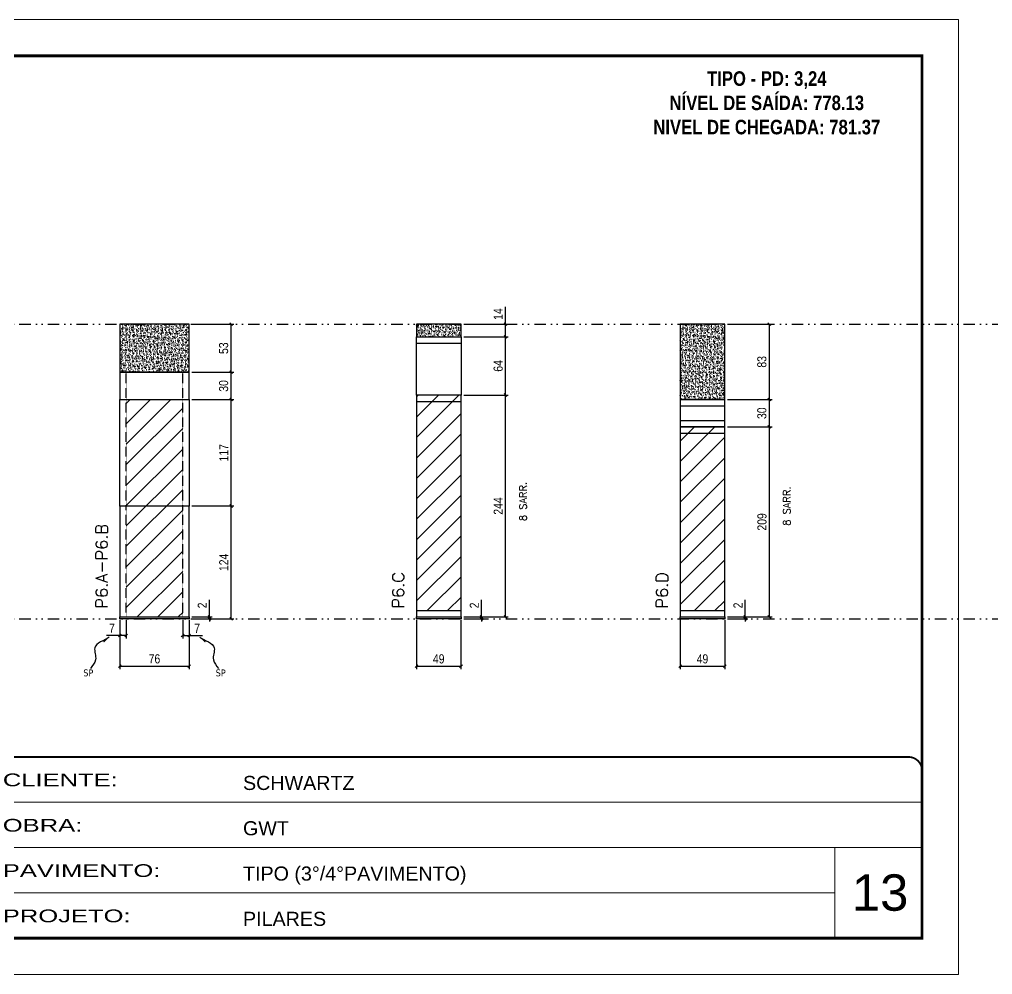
# Model space of a CAD drawing. Extents: x 13770 to 23315, y 867 to 16997.
# Drawn here: x 14839 to 15908, y 12353 to 13403 of the extents above; entities that cross this region are included whole.
import ezdxf

# ---------------------------------------------------------------- set-up
doc = ezdxf.new("R2010")
doc.units = 0
for name, pattern in [('CONTINUO', [0]), ('DASHED', [0.75, 0.5, -0.25]), ('DIVIDE2', [0.625, 0.25, -0.125, 0, -0.125, 0, -0.125]), ('HIDDEN', [0.375, 0.25, -0.125])]:
    doc.linetypes.add(name, pattern=pattern)
for name, color, linetype, lineweight in [('CARIMBO', 255, 'Continuous', 9), ('Folhas', 255, 'Continuous', 9), ('Hachura', 251, 'Continuous', 9), ('SARRAFO DE PRESSAO', 251, 'DASHED', 9), ('Texto Seção', 7, 'Continuous', 15)]:
    doc.layers.add(name, color=color, linetype=linetype, lineweight=lineweight)
for name, color, linetype in [('COTA', 241, 'Continuous'), ('NOMENCLATURA', 7, 'Continuous'), ('Nível', 160, 'Continuous'), ('Painéis', 200, 'Continuous'), ('SARR_2.2x7', 40, 'Continuous'), ('Sarrafo de Pressão', 42, 'HIDDEN'), ('texto', 7, 'Continuous')]:
    doc.layers.add(name, color=color, linetype=linetype)
doc.styles.add('ARIAL', font='arial.ttf')
doc.styles.add('COTA TECNICA', font='techl___.ttf', dxfattribs={"height": 10})
doc.styles.add('COTA TECNICA-50', font='techl___.ttf', dxfattribs={"height": 10})
doc.styles.add('REGUA-120', font='ROMANS.shx', dxfattribs={"height": 15})
doc.styles.add('ROMANC', font='techb___.ttf', dxfattribs={"height": 2.5})
doc.styles.add('ROMANS', font='romans.shx')
doc.styles.get("Standard").update_dxf_attribs({"font": 'arial.ttf'})
doc.styles.add('Tecnologia', font='')
doc.styles.get('Tecnologia').set_extended_font_data('Forgotten Futurist')
doc.dimstyles.new('COTA PAINEL-50', dxfattribs={"dimtxt": 10, "dimasz": 3, "dimexe": 3, "dimexo": 3, "dimgap": 3, "dimtad": 1, "dimdec": 1, "dimzin": 12, "dimdsep": 46, "dimtxsty": 'COTA TECNICA-50', "dimblk1": 'OBLIQUE', "dimblk2": 'OBLIQUE', "dimsah": 1, "dimcen": 0.9, "dimclrd": 4, "dimclre": 4, "dimclrt": 240, "dimadec": 1, "dimazin": 3, "dimtfac": 1, "dimtdec": 1, "dimtmove": 0, "dimatfit": 3, "dimfxl": 1, "dimtolj": 1, "dimtzin": 12, "dimarcsym": 0})
doc.dimstyles.new('PAINEL', dxfattribs={"dimtxt": 10, "dimasz": 3, "dimexe": 3, "dimexo": 3, "dimgap": 3, "dimtad": 1, "dimdec": 1, "dimzin": 12, "dimdsep": 46, "dimtxsty": 'COTA TECNICA', "dimblk1": 'OBLIQUE', "dimblk2": 'OBLIQUE', "dimsah": 1, "dimcen": 0.9, "dimclrd": 4, "dimclre": 4, "dimclrt": 240, "dimadec": 1, "dimazin": 3, "dimtfac": 1, "dimtdec": 1, "dimtmove": 0, "dimatfit": 3, "dimfxl": 1, "dimtolj": 1, "dimtzin": 12, "dimarcsym": 0})
doc.dimstyles.get("Standard").update_dxf_attribs({"dimtxt": 0.18, "dimasz": 0.18, "dimexe": 0.18, "dimexo": 0.0625, "dimgap": 0.09, "dimtad": 0, "dimtih": 1, "dimtoh": 1, "dimdec": 4, "dimzin": 0, "dimdsep": 46, "dimtxsty": 'Standard', "dimcen": 0.09, "dimadec": 0, "dimazin": 0, "dimtfac": 1, "dimtdec": 4, "dimtofl": 0, "dimtmove": 0, "dimatfit": 3, "dimfxl": 1, "dimtolj": 1, "dimtzin": 0, "dimarcsym": 0})

# ---------------------------------------------------------------- blocks, each defined once
blk = doc.blocks.new('9999999999')
at = {"color": 30, "linetype": 'CONTINUO'}
for p, q in [((98564.6, 34230.2), (98564.6, 34429.4)), ((98564.6, 34379.6), (99584, 34379.6)), ((98564.6, 34329.8), (99488, 34329.8)), ((99584, 34329.8), (99488, 34329.8)), ((99488, 34329.8), (99488, 34230.2)), ((98564.6, 34280), (99488, 34280))]:
    blk.add_line(p, q, dxfattribs=at)
at = {"color": 30, "linetype": 'CONTINUO', "const_width": 2}
blk.add_lwpolyline([(99584, 34230.2), (99584, 34414.4, 0.414214), (99569, 34429.4), (98229, 34429.4, 0.414214), (98214, 34414.4), (98214, 34245.2, 0.414214), (98229, 34230.2), (99584, 34230.2)], format="xyb", dxfattribs=at)
at = {"layer": 'Folhas'}
blk.add_lwpolyline([(98139, 34190.2), (99624, 34190.2), (99624, 35240.2), (98139, 35240.2)], close=True, dxfattribs=at)
at = {"layer": 'Folhas', "color": 30, "const_width": 3}
blk.add_lwpolyline([(98214, 34230.2), (99584, 34230.2), (99584, 35200.2), (98214, 35200.2)], close=True, dxfattribs=at)
at = {"color": 7, "linetype": 'Continuous', "ltscale": 5, "style": 'ARIAL'}
for s, height, p in [('SCHWARTZ', 15.48, (98837.7, 34393.1)), ('GWT', 15.48, (98837.7, 34343.3)), ('TIPO (3°/4°PAVIMENTO)', 15.483, (98837.7, 34293.5)), ('NOVA SISTEMAS CONSTRUTIVOS', 11.059, (98263.2, 34267.2)), ('PILARES', 15.48, (98837.7, 34243.7))]:
    blk.add_text(s, height=height, dxfattribs=at).set_placement(p)
at = {"layer": 'Folhas', "color": 7, "style": 'Tecnologia', "width": 1.5}
for s, p in [('CLIENTE:', (98573.7, 34397.2)), ('OBRA:', (98573.7, 34347.3)), ('PAVIMENTO:', (98573.7, 34297.5)), ('PROJETO:', (98573.7, 34247.7))]:
    blk.add_text(s, height=14, dxfattribs=at).set_placement(p)
blk = doc.blocks.new('_Oblique')
at = {"color": 0, "linetype": 'ByBlock', "lineweight": -2}
blk.add_line((-0.5, -0.5), (0.5, 0.5), dxfattribs=at)
blk = doc.blocks.new('*D200')
at = {"layer": 'COTA', "color": 4, "lineweight": -2, "transparency": 16777216}
for p, q in [((14949.4, 12742.9), (14949.4, 12688.7)), ((15025.4, 12742.9), (15025.4, 12688.7)), ((14949.4, 12691.7), (15025.4, 12691.7))]:
    blk.add_line(p, q, dxfattribs=at)
at = {"layer": 'Defpoints', "color": 0, "transparency": 16777216}
for p in [(14949.4, 12745.9), (15025.4, 12745.9), (15025.4, 12691.7)]:
    blk.add_point(p, dxfattribs=at)
at = {"layer": 'COTA', "color": 4, "lineweight": -2, "transparency": 16777216, "xscale": 3, "yscale": 3, "zscale": 3, "rotation": 180}
blk.add_blockref('_Oblique', (14949.4, 12691.7), dxfattribs=at)
at = {"layer": 'COTA', "color": 4, "lineweight": -2, "transparency": 16777216, "xscale": 3, "yscale": 3, "zscale": 3}
blk.add_blockref('_Oblique', (15025.4, 12691.7), dxfattribs=at)
at = {"layer": 'COTA', "color": 240, "transparency": 16777216, "insert": (14987.4, 12699.8), "char_height": 10, "attachment_point": 5, "style": 'COTA TECNICA'}
blk.add_mtext('\\A1;76', dxfattribs=at)
blk = doc.blocks.new('*D201')
at = {"layer": 'COTA', "color": 4, "lineweight": -2, "transparency": 16777216}
for p, q in [((15028.4, 12867.9), (15074.7, 12867.9)), ((15071.7, 12743.9), (15071.7, 12867.9)), ((15028.4, 12743.9), (15074.7, 12743.9))]:
    blk.add_line(p, q, dxfattribs=at)
at = {"layer": 'Defpoints', "color": 0, "transparency": 16777216}
for p in [(15025.4, 12867.9), (15071.7, 12867.9), (15025.4, 12743.9)]:
    blk.add_point(p, dxfattribs=at)
at = {"layer": 'COTA', "color": 4, "lineweight": -2, "transparency": 16777216, "xscale": 3, "yscale": 3, "zscale": 3}
for p, rotation in [((15071.7, 12867.9), 90), ((15071.7, 12743.9), 270)]:
    blk.add_blockref('_Oblique', p, dxfattribs=dict(at, rotation=rotation))
at = {"layer": 'COTA', "color": 240, "transparency": 16777216, "insert": (15063.6, 12805.9), "char_height": 10, "attachment_point": 5, "rotation": 90, "style": 'COTA TECNICA-50'}
blk.add_mtext('\\A1;124', dxfattribs=at)
blk = doc.blocks.new('*D202')
at = {"layer": 'COTA', "color": 4, "lineweight": -2, "transparency": 16777216}
for p, q in [((15047.9, 12745.9), (15047.9, 12764.7)), ((15028.4, 12745.9), (15050.9, 12745.9)), ((15028.4, 12743.9), (15050.9, 12743.9)), ((15047.9, 12743.9), (15047.9, 12745.9)), ((15047.9, 12743.9), (15047.9, 12740.9))]:
    blk.add_line(p, q, dxfattribs=at)
at = {"layer": 'Defpoints', "color": 0, "transparency": 16777216}
for p in [(15025.4, 12745.9), (15025.4, 12743.9), (15047.9, 12743.9)]:
    blk.add_point(p, dxfattribs=at)
at = {"layer": 'COTA', "color": 4, "lineweight": -2, "transparency": 16777216, "xscale": 3, "yscale": 3, "zscale": 3}
for p, rotation in [((15047.9, 12745.9), 270), ((15047.9, 12743.9), 90)]:
    blk.add_blockref('_Oblique', p, dxfattribs=dict(at, rotation=rotation))
at = {"layer": 'COTA', "color": 240, "transparency": 16777216, "insert": (15039.9, 12758.6), "char_height": 10, "attachment_point": 5, "rotation": 90, "style": 'COTA TECNICA-50'}
blk.add_mtext('\\A1;2', dxfattribs=at)
blk = doc.blocks.new('*D206')
at = {"layer": 'COTA', "color": 4, "linetype": 'ByBlock', "lineweight": -2, "transparency": 16777216}
for p, q in [((15028.4, 12984.9), (15074.7, 12984.9)), ((15071.7, 12867.9), (15071.7, 12984.9)), ((15028.4, 12867.9), (15074.7, 12867.9))]:
    blk.add_line(p, q, dxfattribs=at)
at = {"layer": 'Defpoints', "color": 0, "linetype": 'ByBlock', "transparency": 16777216}
for p in [(15025.4, 12984.9), (15071.7, 12984.9), (15025.4, 12867.9)]:
    blk.add_point(p, dxfattribs=at)
at = {"layer": 'COTA', "color": 4, "linetype": 'ByBlock', "lineweight": -2, "transparency": 16777216, "xscale": 3, "yscale": 3, "zscale": 3}
for p, rotation in [((15071.7, 12984.9), 90), ((15071.7, 12867.9), 270)]:
    blk.add_blockref('_Oblique', p, dxfattribs=dict(at, rotation=rotation))
at = {"layer": 'COTA', "color": 240, "linetype": 'ByBlock', "transparency": 16777216, "insert": (15063.6, 12926.4), "char_height": 10, "attachment_point": 5, "rotation": 90, "style": 'COTA TECNICA'}
blk.add_mtext('\\A1;117', dxfattribs=at)
blk = doc.blocks.new('*D203')
at = {"layer": 'COTA', "color": 4, "lineweight": -2, "transparency": 16777216}
for p, q in [((14949.4, 12740.9), (14949.4, 12722.4)), ((14956.4, 12742.9), (14956.4, 12722.4)), ((14949.4, 12725.4), (14934.7, 12725.4)), ((14956.4, 12725.4), (14949.4, 12725.4))]:
    blk.add_line(p, q, dxfattribs=at)
at = {"layer": 'Defpoints', "color": 0, "transparency": 16777216}
for p in [(14949.4, 12743.9), (14956.4, 12745.9), (14949.4, 12725.4)]:
    blk.add_point(p, dxfattribs=at)
at = {"layer": 'COTA', "color": 4, "lineweight": -2, "transparency": 16777216, "xscale": 3, "yscale": 3, "zscale": 3, "rotation": 180}
blk.add_blockref('_Oblique', (14949.4, 12725.4), dxfattribs=at)
at = {"layer": 'COTA', "color": 4, "lineweight": -2, "transparency": 16777216, "xscale": 3, "yscale": 3, "zscale": 3}
blk.add_blockref('_Oblique', (14956.4, 12725.4), dxfattribs=at)
at = {"layer": 'COTA', "color": 240, "transparency": 16777216, "insert": (14940.6, 12733.4), "char_height": 10, "attachment_point": 5, "style": 'COTA TECNICA-50'}
blk.add_mtext('\\A1;7', dxfattribs=at)
blk = doc.blocks.new('*D204')
at = {"layer": 'COTA', "color": 4, "lineweight": -2, "transparency": 16777216}
for p, q in [((15018.4, 12742.9), (15018.4, 12722.4)), ((15025.4, 12740.9), (15025.4, 12722.4)), ((15018.4, 12725.4), (15025.4, 12725.4)), ((15025.4, 12725.4), (15040.1, 12725.4))]:
    blk.add_line(p, q, dxfattribs=at)
at = {"layer": 'Defpoints', "color": 0, "transparency": 16777216}
for p in [(15018.4, 12745.9), (15025.4, 12743.9), (15025.4, 12725.4)]:
    blk.add_point(p, dxfattribs=at)
at = {"layer": 'COTA', "color": 4, "lineweight": -2, "transparency": 16777216, "xscale": 3, "yscale": 3, "zscale": 3, "rotation": 180}
blk.add_blockref('_Oblique', (15018.4, 12725.4), dxfattribs=at)
at = {"layer": 'COTA', "color": 4, "lineweight": -2, "transparency": 16777216, "xscale": 3, "yscale": 3, "zscale": 3}
blk.add_blockref('_Oblique', (15025.4, 12725.4), dxfattribs=at)
at = {"layer": 'COTA', "color": 240, "transparency": 16777216, "insert": (15034.3, 12733.4), "char_height": 10, "attachment_point": 5, "style": 'COTA TECNICA-50'}
blk.add_mtext('\\A1;7', dxfattribs=at)
blk = doc.blocks.new('*D205')
at = {"layer": 'COTA', "color": 4, "lineweight": -2, "transparency": 16777216}
for p, q in [((15028.4, 13067.9), (15074.7, 13067.9)), ((15071.7, 13014.9), (15071.7, 13067.9)), ((15028.4, 13014.9), (15074.7, 13014.9))]:
    blk.add_line(p, q, dxfattribs=at)
at = {"layer": 'Defpoints', "color": 0, "transparency": 16777216}
for p in [(15025.4, 13067.9), (15071.7, 13067.9), (15025.4, 13014.9)]:
    blk.add_point(p, dxfattribs=at)
at = {"layer": 'COTA', "color": 4, "lineweight": -2, "transparency": 16777216, "xscale": 3, "yscale": 3, "zscale": 3}
for p, rotation in [((15071.7, 13067.9), 90), ((15071.7, 13014.9), 270)]:
    blk.add_blockref('_Oblique', p, dxfattribs=dict(at, rotation=rotation))
at = {"layer": 'COTA', "color": 240, "transparency": 16777216, "insert": (15063.4, 13041.4), "char_height": 10, "attachment_point": 5, "rotation": 90, "style": 'COTA TECNICA'}
blk.add_mtext('\\A1;53', dxfattribs=at)
blk = doc.blocks.new('*D207')
at = {"layer": 'COTA', "color": 4, "lineweight": -2, "transparency": 16777216}
for p, q in [((15275.3, 12742.9), (15275.3, 12688.7)), ((15324.3, 12742.9), (15324.3, 12688.7)), ((15275.3, 12691.7), (15324.3, 12691.7))]:
    blk.add_line(p, q, dxfattribs=at)
at = {"layer": 'Defpoints', "color": 0, "transparency": 16777216}
for p in [(15275.3, 12745.9), (15324.3, 12745.9), (15324.3, 12691.7)]:
    blk.add_point(p, dxfattribs=at)
at = {"layer": 'COTA', "color": 4, "lineweight": -2, "transparency": 16777216, "xscale": 3, "yscale": 3, "zscale": 3, "rotation": 180}
blk.add_blockref('_Oblique', (15275.3, 12691.7), dxfattribs=at)
at = {"layer": 'COTA', "color": 4, "lineweight": -2, "transparency": 16777216, "xscale": 3, "yscale": 3, "zscale": 3}
blk.add_blockref('_Oblique', (15324.3, 12691.7), dxfattribs=at)
at = {"layer": 'COTA', "color": 240, "transparency": 16777216, "insert": (15299.8, 12699.8), "char_height": 10, "attachment_point": 5, "style": 'COTA TECNICA'}
blk.add_mtext('\\A1;49', dxfattribs=at)
blk = doc.blocks.new('*D208')
at = {"layer": 'COTA', "color": 4, "lineweight": -2, "transparency": 16777216}
for p, q in [((15346.9, 12745.9), (15346.9, 12764.7)), ((15327.3, 12745.9), (15349.9, 12745.9)), ((15327.3, 12743.9), (15349.9, 12743.9)), ((15346.9, 12743.9), (15346.9, 12745.9)), ((15346.9, 12743.9), (15346.9, 12740.9))]:
    blk.add_line(p, q, dxfattribs=at)
at = {"layer": 'Defpoints', "color": 0, "transparency": 16777216}
for p in [(15324.3, 12745.9), (15324.3, 12743.9), (15346.9, 12743.9)]:
    blk.add_point(p, dxfattribs=at)
at = {"layer": 'COTA', "color": 4, "lineweight": -2, "transparency": 16777216, "xscale": 3, "yscale": 3, "zscale": 3}
for p, rotation in [((15346.9, 12745.9), 270), ((15346.9, 12743.9), 90)]:
    blk.add_blockref('_Oblique', p, dxfattribs=dict(at, rotation=rotation))
at = {"layer": 'COTA', "color": 240, "transparency": 16777216, "insert": (15338.9, 12758.6), "char_height": 10, "attachment_point": 5, "rotation": 90, "style": 'COTA TECNICA-50'}
blk.add_mtext('\\A1;2', dxfattribs=at)
blk = doc.blocks.new('*D209')
at = {"layer": 'COTA', "color": 4, "lineweight": -2, "transparency": 16777216}
for p, q in [((15373.3, 13067.9), (15373.3, 13087)), ((15327.3, 13067.9), (15376.3, 13067.9)), ((15373.3, 13053.9), (15373.3, 13067.9)), ((15327.3, 13053.9), (15376.3, 13053.9))]:
    blk.add_line(p, q, dxfattribs=at)
at = {"layer": 'Defpoints', "color": 0, "transparency": 16777216}
for p in [(15324.3, 13067.9), (15373.3, 13067.9), (15324.3, 13053.9)]:
    blk.add_point(p, dxfattribs=at)
at = {"layer": 'COTA', "color": 4, "lineweight": -2, "transparency": 16777216, "xscale": 3, "yscale": 3, "zscale": 3}
for p, rotation in [((15373.3, 13067.9), 90), ((15373.3, 13053.9), 270)]:
    blk.add_blockref('_Oblique', p, dxfattribs=dict(at, rotation=rotation))
at = {"layer": 'COTA', "color": 240, "transparency": 16777216, "insert": (15365.2, 13078.9), "char_height": 10, "attachment_point": 5, "rotation": 90, "style": 'COTA TECNICA'}
blk.add_mtext('\\A1;14', dxfattribs=at)
blk = doc.blocks.new('*D210')
at = {"layer": 'COTA', "color": 4, "lineweight": -2, "transparency": 16777216}
for p, q in [((15327.3, 12989.9), (15376.3, 12989.9)), ((15373.3, 12745.9), (15373.3, 12989.9)), ((15327.3, 12745.9), (15376.3, 12745.9))]:
    blk.add_line(p, q, dxfattribs=at)
at = {"layer": 'Defpoints', "color": 0, "transparency": 16777216}
for p in [(15324.3, 12989.9), (15373.3, 12989.9), (15324.3, 12745.9)]:
    blk.add_point(p, dxfattribs=at)
at = {"layer": 'COTA', "color": 4, "lineweight": -2, "transparency": 16777216, "xscale": 3, "yscale": 3, "zscale": 3}
for p, rotation in [((15373.3, 12989.9), 90), ((15373.3, 12745.9), 270)]:
    blk.add_blockref('_Oblique', p, dxfattribs=dict(at, rotation=rotation))
at = {"layer": 'COTA', "color": 240, "transparency": 16777216, "insert": (15365.2, 12867.9), "char_height": 10, "attachment_point": 5, "rotation": 90, "style": 'COTA TECNICA'}
blk.add_mtext('\\A1;244', dxfattribs=at)
blk = doc.blocks.new('*D211')
at = {"layer": 'COTA', "color": 4, "lineweight": -2, "transparency": 16777216}
for p, q in [((15327.3, 13053.9), (15376.3, 13053.9)), ((15373.3, 12989.9), (15373.3, 13053.9)), ((15327.3, 12989.9), (15376.3, 12989.9))]:
    blk.add_line(p, q, dxfattribs=at)
at = {"layer": 'Defpoints', "color": 0, "transparency": 16777216}
for p in [(15324.3, 13053.9), (15373.3, 13053.9), (15324.3, 12989.9)]:
    blk.add_point(p, dxfattribs=at)
at = {"layer": 'COTA', "color": 4, "lineweight": -2, "transparency": 16777216, "xscale": 3, "yscale": 3, "zscale": 3}
for p, rotation in [((15373.3, 13053.9), 90), ((15373.3, 12989.9), 270)]:
    blk.add_blockref('_Oblique', p, dxfattribs=dict(at, rotation=rotation))
at = {"layer": 'COTA', "color": 240, "transparency": 16777216, "insert": (15365.2, 13021.9), "char_height": 10, "attachment_point": 5, "rotation": 90, "style": 'COTA TECNICA'}
blk.add_mtext('\\A1;64', dxfattribs=at)
blk = doc.blocks.new('*D699')
at = {"layer": 'COTA', "color": 4, "lineweight": -2, "transparency": 16777216}
for p, q in [((15565.2, 12742.9), (15565.2, 12688.7)), ((15614.2, 12742.9), (15614.2, 12688.7)), ((15565.2, 12691.7), (15614.2, 12691.7))]:
    blk.add_line(p, q, dxfattribs=at)
at = {"layer": 'Defpoints', "color": 0, "transparency": 16777216}
for p in [(15565.2, 12745.9), (15614.2, 12745.9), (15614.2, 12691.7)]:
    blk.add_point(p, dxfattribs=at)
at = {"layer": 'COTA', "color": 4, "lineweight": -2, "transparency": 16777216, "xscale": 3, "yscale": 3, "zscale": 3, "rotation": 180}
blk.add_blockref('_Oblique', (15565.2, 12691.7), dxfattribs=at)
at = {"layer": 'COTA', "color": 4, "lineweight": -2, "transparency": 16777216, "xscale": 3, "yscale": 3, "zscale": 3}
blk.add_blockref('_Oblique', (15614.2, 12691.7), dxfattribs=at)
at = {"layer": 'COTA', "color": 240, "transparency": 16777216, "insert": (15589.7, 12699.8), "char_height": 10, "attachment_point": 5, "style": 'COTA TECNICA'}
blk.add_mtext('\\A1;49', dxfattribs=at)
blk = doc.blocks.new('*D700')
at = {"layer": 'COTA', "color": 4, "lineweight": -2, "transparency": 16777216}
for p, q in [((15636.7, 12745.9), (15636.7, 12764.7)), ((15617.2, 12745.9), (15639.7, 12745.9)), ((15617.2, 12743.9), (15639.7, 12743.9)), ((15636.7, 12743.9), (15636.7, 12745.9)), ((15636.7, 12743.9), (15636.7, 12740.9))]:
    blk.add_line(p, q, dxfattribs=at)
at = {"layer": 'Defpoints', "color": 0, "transparency": 16777216}
for p in [(15614.2, 12745.9), (15614.2, 12743.9), (15636.7, 12743.9)]:
    blk.add_point(p, dxfattribs=at)
at = {"layer": 'COTA', "color": 4, "lineweight": -2, "transparency": 16777216, "xscale": 3, "yscale": 3, "zscale": 3}
for p, rotation in [((15636.7, 12745.9), 270), ((15636.7, 12743.9), 90)]:
    blk.add_blockref('_Oblique', p, dxfattribs=dict(at, rotation=rotation))
at = {"layer": 'COTA', "color": 240, "transparency": 16777216, "insert": (15628.7, 12758.6), "char_height": 10, "attachment_point": 5, "rotation": 90, "style": 'COTA TECNICA-50'}
blk.add_mtext('\\A1;2', dxfattribs=at)
blk = doc.blocks.new('*D701')
at = {"layer": 'COTA', "color": 4, "lineweight": -2, "transparency": 16777216}
for p, q in [((15617.2, 13067.9), (15666.2, 13067.9)), ((15663.2, 12984.9), (15663.2, 13067.9)), ((15617.2, 12984.9), (15666.2, 12984.9))]:
    blk.add_line(p, q, dxfattribs=at)
at = {"layer": 'Defpoints', "color": 0, "transparency": 16777216}
for p in [(15614.2, 13067.9), (15663.2, 13067.9), (15614.2, 12984.9)]:
    blk.add_point(p, dxfattribs=at)
at = {"layer": 'COTA', "color": 4, "lineweight": -2, "transparency": 16777216, "xscale": 3, "yscale": 3, "zscale": 3}
for p, rotation in [((15663.2, 13067.9), 90), ((15663.2, 12984.9), 270)]:
    blk.add_blockref('_Oblique', p, dxfattribs=dict(at, rotation=rotation))
at = {"layer": 'COTA', "color": 240, "transparency": 16777216, "insert": (15655, 13026.4), "char_height": 10, "attachment_point": 5, "rotation": 90, "style": 'COTA TECNICA'}
blk.add_mtext('\\A1;83', dxfattribs=at)
blk = doc.blocks.new('*D702')
at = {"layer": 'COTA', "color": 4, "lineweight": -2, "transparency": 16777216}
for p, q in [((15617.2, 12954.9), (15666.2, 12954.9)), ((15663.2, 12745.9), (15663.2, 12954.9)), ((15617.2, 12745.9), (15666.2, 12745.9))]:
    blk.add_line(p, q, dxfattribs=at)
at = {"layer": 'Defpoints', "color": 0, "transparency": 16777216}
for p in [(15614.2, 12954.9), (15663.2, 12954.9), (15614.2, 12745.9)]:
    blk.add_point(p, dxfattribs=at)
at = {"layer": 'COTA', "color": 4, "lineweight": -2, "transparency": 16777216, "xscale": 3, "yscale": 3, "zscale": 3}
for p, rotation in [((15663.2, 12954.9), 90), ((15663.2, 12745.9), 270)]:
    blk.add_blockref('_Oblique', p, dxfattribs=dict(at, rotation=rotation))
at = {"layer": 'COTA', "color": 240, "transparency": 16777216, "insert": (15655.1, 12850.4), "char_height": 10, "attachment_point": 5, "rotation": 90, "style": 'COTA TECNICA'}
blk.add_mtext('\\A1;209', dxfattribs=at)
blk = doc.blocks.new('*D874')
at = {"layer": 'COTA', "color": 4, "lineweight": -2, "transparency": 16777216}
for p, q in [((15028.4, 13014.9), (15074.7, 13014.9)), ((15071.7, 12984.9), (15071.7, 13014.9)), ((15028.4, 12984.9), (15074.7, 12984.9))]:
    blk.add_line(p, q, dxfattribs=at)
at = {"layer": 'Defpoints', "color": 0, "transparency": 16777216}
for p in [(15025.4, 13014.9), (15071.7, 13014.9), (15025.4, 12984.9)]:
    blk.add_point(p, dxfattribs=at)
at = {"layer": 'COTA', "color": 4, "lineweight": -2, "transparency": 16777216, "xscale": 3, "yscale": 3, "zscale": 3}
for p, rotation in [((15071.7, 13014.9), 90), ((15071.7, 12984.9), 270)]:
    blk.add_blockref('_Oblique', p, dxfattribs=dict(at, rotation=rotation))
at = {"layer": 'COTA', "color": 240, "transparency": 16777216, "insert": (15063.4, 12999.9), "char_height": 10, "attachment_point": 5, "rotation": 90, "style": 'COTA TECNICA'}
blk.add_mtext('\\A1;30', dxfattribs=at)
blk = doc.blocks.new('*D875')
at = {"layer": 'COTA', "color": 4, "lineweight": -2, "transparency": 16777216}
for p, q in [((15617.2, 12984.9), (15666.2, 12984.9)), ((15663.2, 12954.9), (15663.2, 12984.9)), ((15617.2, 12954.9), (15666.2, 12954.9))]:
    blk.add_line(p, q, dxfattribs=at)
at = {"layer": 'Defpoints', "color": 0, "transparency": 16777216}
for p in [(15614.2, 12984.9), (15663.2, 12984.9), (15614.2, 12954.9)]:
    blk.add_point(p, dxfattribs=at)
at = {"layer": 'COTA', "color": 4, "lineweight": -2, "transparency": 16777216, "xscale": 3, "yscale": 3, "zscale": 3}
for p, rotation in [((15663.2, 12984.9), 90), ((15663.2, 12954.9), 270)]:
    blk.add_blockref('_Oblique', p, dxfattribs=dict(at, rotation=rotation))
at = {"layer": 'COTA', "color": 240, "transparency": 16777216, "insert": (15655, 12969.9), "char_height": 10, "attachment_point": 5, "rotation": 90, "style": 'COTA TECNICA'}
blk.add_mtext('\\A1;30', dxfattribs=at)

msp = doc.modelspace()

# ---------------------------------------------------------------- hatches: boundary and pattern name
at = {"layer": 'COTA'}
h = msp.add_hatch(dxfattribs=at)
h.set_pattern_fill('AR-CONC', color=256, scale=0.03)
h.set_pattern_definition([(50, (-4503.6864, -2328.15), (5.4655401, -0.4781726), [0.5715, -6.2865]), (355, (-4503.6864, -2328.15), (-1.0573026, 5.7317054), [0.4572, -5.0292175]), (100.451445, (-4503.231, -2328.19), (4.4082374, 5.2535326), [0.4857003, -5.3427073]), (46.1842, (-4503.6864, -2326.626), (8.1323712, -1.2612698), [0.85725, -9.42975]), (96.635558, (-4503.009, -2326.731), (7.122124, 7.4227837), [0.7285507, -8.0140682]), (351.18415, (-4503.686, -2326.626), (7.122124, 7.4227837), [0.685799, -7.543792]), (21, (-4502.9244, -2327.007), (4.5484317, -3.06795595), [0.5715, -6.2865]), (326, (-4502.9244, -2327.007), (1.8540609, 5.525639), [0.4572, -5.0292]), (71.451445, (-4502.5453, -2327.263), (6.4024926, 2.4576831), [0.4857003, -5.3426981]), (37.5, (-4503.6864, -2328.1502), (0.0926581, 2.53665117), [0, -4.96824, 0, -5.1054, 0, -5.04825]), (7.5, (-4503.6864, -2328.1502), (2.00458988, 3.00541724), [0, -2.91084, 0, -4.85394, 0, -1.92405]), (327.5, (-4505.3856, -2328.1502), (4.06771786, -0.17186232), [0, -1.905, 0, -5.9436, 0, -7.8867]), (317.5, (-4506.1476, -2328.1502), (4.44387544, 0.76279473), [0, -2.4765, 0, -3.94716, 0, -5.6007])])
h.paths.add_polyline_path([(15025.42, 13014.88), (15025.42, 13067.88), (14949.42, 13067.88), (14949.42, 13014.88)])
h = msp.add_hatch(dxfattribs=at)
h.set_pattern_fill('AR-CONC', color=256, scale=0.03)
h.set_pattern_definition([(50, (-4177.773, -2267.15), (5.4655401, -0.4781726), [0.5715, -6.2865]), (355, (-4177.773, -2267.15), (-1.0573026, 5.7317054), [0.4572, -5.0292175]), (100.451445, (-4177.3176, -2267.19), (4.4082374, 5.2535326), [0.4857003, -5.3427073]), (46.1842, (-4177.773, -2265.626), (8.1323712, -1.2612698), [0.85725, -9.42975]), (96.635558, (-4177.095, -2265.731), (7.122124, 7.4227837), [0.7285507, -8.0140682]), (351.18415, (-4177.773, -2265.626), (7.122124, 7.4227837), [0.685799, -7.543792]), (21, (-4177.011, -2266.007), (4.5484317, -3.06795595), [0.5715, -6.2865]), (326, (-4177.011, -2266.007), (1.8540609, 5.525639), [0.4572, -5.0292]), (71.451445, (-4176.632, -2266.263), (6.4024926, 2.4576831), [0.4857003, -5.3426981]), (37.5, (-4177.773, -2267.1502), (0.0926581, 2.53665117), [0, -4.96824, 0, -5.1054, 0, -5.04825]), (7.5, (-4177.773, -2267.1502), (2.00458988, 3.00541724), [0, -2.91084, 0, -4.85394, 0, -1.92405]), (327.5, (-4179.4723, -2267.1502), (4.06771786, -0.17186232), [0, -1.905, 0, -5.9436, 0, -7.8867]), (317.5, (-4180.2343, -2267.1502), (4.44387544, 0.76279473), [0, -2.4765, 0, -3.94716, 0, -5.6007])])
h.paths.add_polyline_path([(15324.33, 13067.88), (15275.33, 13067.88), (15275.33, 13053.88), (15324.33, 13053.88)])
h = msp.add_hatch(dxfattribs=at)
h.set_pattern_fill('AR-CONC', color=256, scale=0.03)
h.set_pattern_definition([(50, (-3887.8854, -2328.15), (5.4655401, -0.4781726), [0.5715, -6.2865]), (355, (-3887.8854, -2328.15), (-1.0573026, 5.7317054), [0.4572, -5.0292175]), (100.451445, (-3887.43, -2328.19), (4.4082374, 5.2535326), [0.4857003, -5.3427073]), (46.1842, (-3887.8854, -2326.626), (8.1323712, -1.2612698), [0.85725, -9.42975]), (96.635558, (-3887.208, -2326.731), (7.122124, 7.4227837), [0.7285507, -8.0140682]), (351.18415, (-3887.885, -2326.626), (7.122124, 7.4227837), [0.685799, -7.543792]), (21, (-3887.1234, -2327.007), (4.5484317, -3.06795595), [0.5715, -6.2865]), (326, (-3887.1234, -2327.007), (1.8540609, 5.525639), [0.4572, -5.0292]), (71.451445, (-3886.7443, -2327.263), (6.4024926, 2.4576831), [0.4857003, -5.3426981]), (37.5, (-3887.8854, -2328.1502), (0.0926581, 2.53665117), [0, -4.96824, 0, -5.1054, 0, -5.04825]), (7.5, (-3887.8854, -2328.1502), (2.00458988, 3.00541724), [0, -2.91084, 0, -4.85394, 0, -1.92405]), (327.5, (-3889.5846, -2328.1502), (4.06771786, -0.17186232), [0, -1.905, 0, -5.9436, 0, -7.8867]), (317.5, (-3890.3466, -2328.1502), (4.44387544, 0.76279473), [0, -2.4765, 0, -3.94716, 0, -5.6007])])
h.paths.add_polyline_path([(15614.22, 12984.88), (15614.22, 13067.88), (15565.22, 13067.88), (15565.22, 12984.88)])
at = {"layer": 'Hachura', "linetype": 'ByBlock'}
h = msp.add_hatch(dxfattribs=at)
h.set_pattern_fill('ANSI31', color=256, scale=5)
h.paths.add_polyline_path([(15018.42, 12867.88), (14956.42, 12867.88), (14956.42, 12745.88), (15018.42, 12745.88)])
h.paths.add_polyline_path([(14956.42, 12867.88), (15018.42, 12867.88), (15018.42, 12984.88), (14956.42, 12984.88)])
h = msp.add_hatch(dxfattribs=at)
h.set_pattern_fill('ANSI31', color=256, scale=5)
h.set_pattern_definition([(45, (-159.806, 0), (-11.22532, 11.22532), [])])
h.paths.add_polyline_path([(15324.33, 12989.88), (15275.33, 12989.88), (15275.33, 12752.88), (15324.33, 12752.88)])
h = msp.add_hatch(dxfattribs=at)
h.set_pattern_fill('ANSI31', color=256, scale=5)
h.set_pattern_definition([(45, (-3214.858, -1148.575), (-11.22532, 11.22532), [])])
h.paths.add_polyline_path([(15565.22, 12752.88), (15614.22, 12752.88), (15614.22, 12954.88), (15565.22, 12954.88)])
h.paths.add_polyline_path([(15565.22, 12919.88), (15614.22, 12954.88)], flags=17)

# ---------------------------------------------------------------- linework, layer by layer
at = {"layer": 'COTA'}
for points in [[(14949.42, 13014.88), (15025.42, 13014.88), (15025.42, 13067.88), (14949.42, 13067.88)], [(15275.33, 13053.88), (15324.33, 13053.88), (15324.33, 13067.88), (15275.33, 13067.88)], [(15565.22, 12984.88), (15614.22, 12984.88), (15614.22, 13067.88), (15565.22, 13067.88)]]:
    msp.add_lwpolyline(points, close=True, dxfattribs=at)
at = {"layer": 'Nível', "color": 4, "linetype": 'DIVIDE2', "ltscale": 50}
for p, q in [((13769.54, 13067.88), (21112.79, 13067.88)), ((13769.54, 12743.88), (21112.79, 12743.88))]:
    msp.add_line(p, q, dxfattribs=at)
at = {"layer": 'Painéis'}
for points in [[(15275.33, 13053.88), (15324.33, 13053.88), (15324.33, 12989.88), (15275.33, 12989.88)], [(14949.42, 12984.88), (15025.42, 12984.88), (15025.42, 13014.88), (14949.42, 13014.88)], [(14949.42, 12984.88), (15025.42, 12984.88), (15025.42, 12867.88), (14949.42, 12867.88)], [(15275.33, 12745.88), (15324.33, 12745.88), (15324.33, 12989.88), (15275.33, 12989.88)], [(15565.22, 12954.88), (15614.22, 12954.88), (15614.22, 12984.88), (15565.22, 12984.88)], [(15565.22, 12745.88), (15614.22, 12745.88), (15614.22, 12954.88), (15565.22, 12954.88)], [(14949.42, 12745.88), (15025.42, 12745.88), (15025.42, 12867.88), (14949.42, 12867.88)], [(14949.42, 12745.88), (15025.42, 12745.88), (15025.42, 12743.88), (14949.42, 12743.88)], [(15275.33, 12745.88), (15324.33, 12745.88), (15324.33, 12743.88), (15275.33, 12743.88)], [(15565.22, 12745.88), (15614.22, 12745.88), (15614.22, 12743.88), (15565.22, 12743.88)]]:
    msp.add_lwpolyline(points, close=True, dxfattribs=at)
at = {"layer": 'SARR_2.2x7', "linetype": 'ByBlock'}
for p, q in [((15275.33, 13046.88), (15324.33, 13046.88)), ((15275.33, 12982.88), (15324.33, 12982.88)), ((15565.22, 12977.88), (15614.22, 12977.88)), ((15565.22, 12961.88), (15614.22, 12961.88)), ((15565.22, 12947.88), (15614.22, 12947.88)), ((15275.33, 12752.88), (15324.33, 12752.88)), ((15565.22, 12752.88), (15614.22, 12752.88))]:
    msp.add_line(p, q, dxfattribs=at)
at = {"layer": 'Sarrafo de Pressão'}
for p, q in [((14956.42, 12984.88), (14956.42, 13014.88)), ((15018.42, 12984.88), (15018.42, 13014.88)), ((14956.42, 12867.88), (14956.42, 12984.88)), ((15018.42, 12867.88), (15018.42, 12984.88)), ((14956.42, 12745.88), (14956.42, 12867.88)), ((15018.42, 12745.88), (15018.42, 12867.88))]:
    msp.add_line(p, q, dxfattribs=at)

# ---------------------------------------------------------------- block references
at = {"layer": 'SARRAFO DE PRESSAO', "color": 6, "linetype": 'ByBlock'}
msp.add_blockref('9999999999', (-83752.98, -21837.41), dxfattribs=at)

# ---------------------------------------------------------------- texts
at = {"layer": 'CARIMBO', "style": 'ARIAL'}
msp.add_text('13', height=40, dxfattribs=at).set_placement((15753.86, 12422.94))
at = {"layer": 'NOMENCLATURA', "color": 2, "insert": (15660.38, 13345.82), "char_height": 16, "attachment_point": 2, "style": 'ROMANC'}
msp.add_mtext_dynamic_manual_height_columns('TIPO - PD: 3,24\\PNÍVEL DE SAÍDA: 778.13\\PNIVEL DE CHEGADA: 781.37', width=376.0554, gutter_width=1, heights=[0], dxfattribs=at)
at = {"layer": 'texto', "color": 0, "char_height": 7.5, "attachment_point": 5}
for insert in [(14914.64, 12684.39), (15060.19, 12684.39)]:
    msp.add_mtext('{\\fTahoma|b0|i0|c0|p34;\\C4;SP}', dxfattribs=dict(at, insert=insert))
at = {"layer": 'Texto Seção', "linetype": 'Continuous', "style": 'ROMANS'}
for p in [(15396.48, 12851.3), (15686.37, 12846.19)]:
    msp.add_text('8 SARR.', height=8, rotation=90, dxfattribs=at).set_placement(p)
at = {"layer": 'Texto Seção', "char_height": 13, "width": 285.3299, "attachment_point": 7, "rotation": 90, "style": 'REGUA-120'}
for s, insert in [('P6.A-P6.B', (14935.95, 12755.13)), ('P6.C', (15261.86, 12755.13)), ('P6.D', (15551.75, 12755.13))]:
    msp.add_mtext(s, dxfattribs=dict(at, insert=insert))

# ---------------------------------------------------------------- dimensions: what is measured, and where the dimension line sits
at = {"layer": 'COTA'}
for base, p1, p2, angle, dimstyle, picture, middle in [((15373.31, 13067.88), (15324.33, 13053.88), (15324.33, 13067.88), 90, 'PAINEL', '*D209', (15365.24, 13078.94)), ((15071.66, 13067.88), (15025.42, 13014.88), (15025.42, 13067.88), 90, 'PAINEL', '*D205', (15063.44, 13041.38)), ((15663.2, 13067.88), (15614.22, 12984.88), (15614.22, 13067.88), 90, 'PAINEL', '*D701', (15654.96, 13026.38)), ((15071.66, 13014.88), (15025.42, 12984.88), (15025.42, 13014.88), 90, 'PAINEL', '*D874', (15063.44, 12999.88)), ((15373.31, 12989.88), (15324.33, 12745.88), (15324.33, 12989.88), 90, 'PAINEL', '*D210', (15365.24, 12867.88)), ((15663.2, 12984.88), (15614.22, 12954.88), (15614.22, 12984.88), 90, 'PAINEL', '*D875', (15654.98, 12969.88)), ((15663.2, 12954.88), (15614.22, 12745.88), (15614.22, 12954.88), 90, 'PAINEL', '*D702', (15655.07, 12850.38)), ((15071.66, 12867.88), (15025.42, 12743.88), (15025.42, 12867.88), 90, 'COTA PAINEL-50', '*D201', (15063.58, 12805.88)), ((14949.42, 12725.37), (14956.42, 12745.88), (14949.42, 12743.88), 180, 'COTA PAINEL-50', '*D203', (14940.55, 12733.44))]:
    dim = msp.add_linear_dim(base=base, p1=p1, p2=p2, angle=angle, dimstyle=dimstyle, dxfattribs=at)
    dim.commit()
    dim.dimension.update_dxf_attribs({"geometry": picture, "text_midpoint": middle})
dim = msp.add_linear_dim(base=(15373.31, 13053.88), p1=(15324.33, 12989.88), p2=(15324.33, 13053.88), angle=90, dimstyle='PAINEL', override={"dimtmove": 1}, dxfattribs=at)
dim.commit()
dim.dimension.update_dxf_attribs({"geometry": '*D211', "text_midpoint": (15365.21, 13021.88)})
at = {"layer": 'COTA', "linetype": 'ByBlock'}
dim = msp.add_linear_dim(base=(15071.66, 12984.88), p1=(15025.42, 12867.88), p2=(15025.42, 12984.88), angle=90, dimstyle='PAINEL', dxfattribs=at)
dim.commit()
dim.dimension.update_dxf_attribs({"geometry": '*D206', "text_midpoint": (15063.58, 12926.38)})
at = {"layer": 'COTA'}
for base, p1, p2, picture, middle in [((15047.94, 12743.88), (15025.42, 12745.88), (15025.42, 12743.88), '*D202', (15047.94, 12758.62)), ((15346.86, 12743.88), (15324.33, 12745.88), (15324.33, 12743.88), '*D208', (15346.86, 12758.62)), ((15636.74, 12743.88), (15614.22, 12745.88), (15614.22, 12743.88), '*D700', (15636.74, 12758.62))]:
    dim = msp.add_linear_dim(base=base, p1=p1, p2=p2, angle=90, dimstyle='COTA PAINEL-50', dxfattribs=at)
    dim.commit()
    dim.dimension.update_dxf_attribs({"geometry": picture, "text_midpoint": middle, "dimtype": 160})
for base, p1, p2, picture, middle in [((15025.42, 12691.7), (14949.42, 12745.88), (15025.42, 12745.88), '*D200', (14987.42, 12699.8)), ((15324.33, 12691.7), (15275.33, 12745.88), (15324.33, 12745.88), '*D207', (15299.83, 12699.8)), ((15614.22, 12691.7), (15565.22, 12745.88), (15614.22, 12745.88), '*D699', (15589.72, 12699.8))]:
    dim = msp.add_linear_dim(base=base, p1=p1, p2=p2, dimstyle='PAINEL', override={"dimarcsym": 2}, dxfattribs=at)
    dim.commit()
    dim.dimension.update_dxf_attribs({"geometry": picture, "text_midpoint": middle})
dim = msp.add_linear_dim(base=(15025.42, 12725.37), p1=(15018.42, 12745.88), p2=(15025.42, 12743.88), dimstyle='COTA PAINEL-50', dxfattribs=at)
dim.commit()
dim.dimension.update_dxf_attribs({"geometry": '*D204', "text_midpoint": (15034.28, 12733.44)})

# ---------------------------------------------------------------- leaders
at = {"layer": 'COTA', "path_type": 1}
for points in [[(14937.59, 12723.7), (14921.8, 12711.86), (14922.73, 12698.86), (14917.18, 12689.07)], [(15037.25, 12723.7), (15053.03, 12711.86), (15052.11, 12698.86), (15057.66, 12689.07)]]:
    msp.add_leader(points, dimstyle='Standard', override={"dimasz": 8}, dxfattribs=at)

doc.saveas('drawing.dxf')
